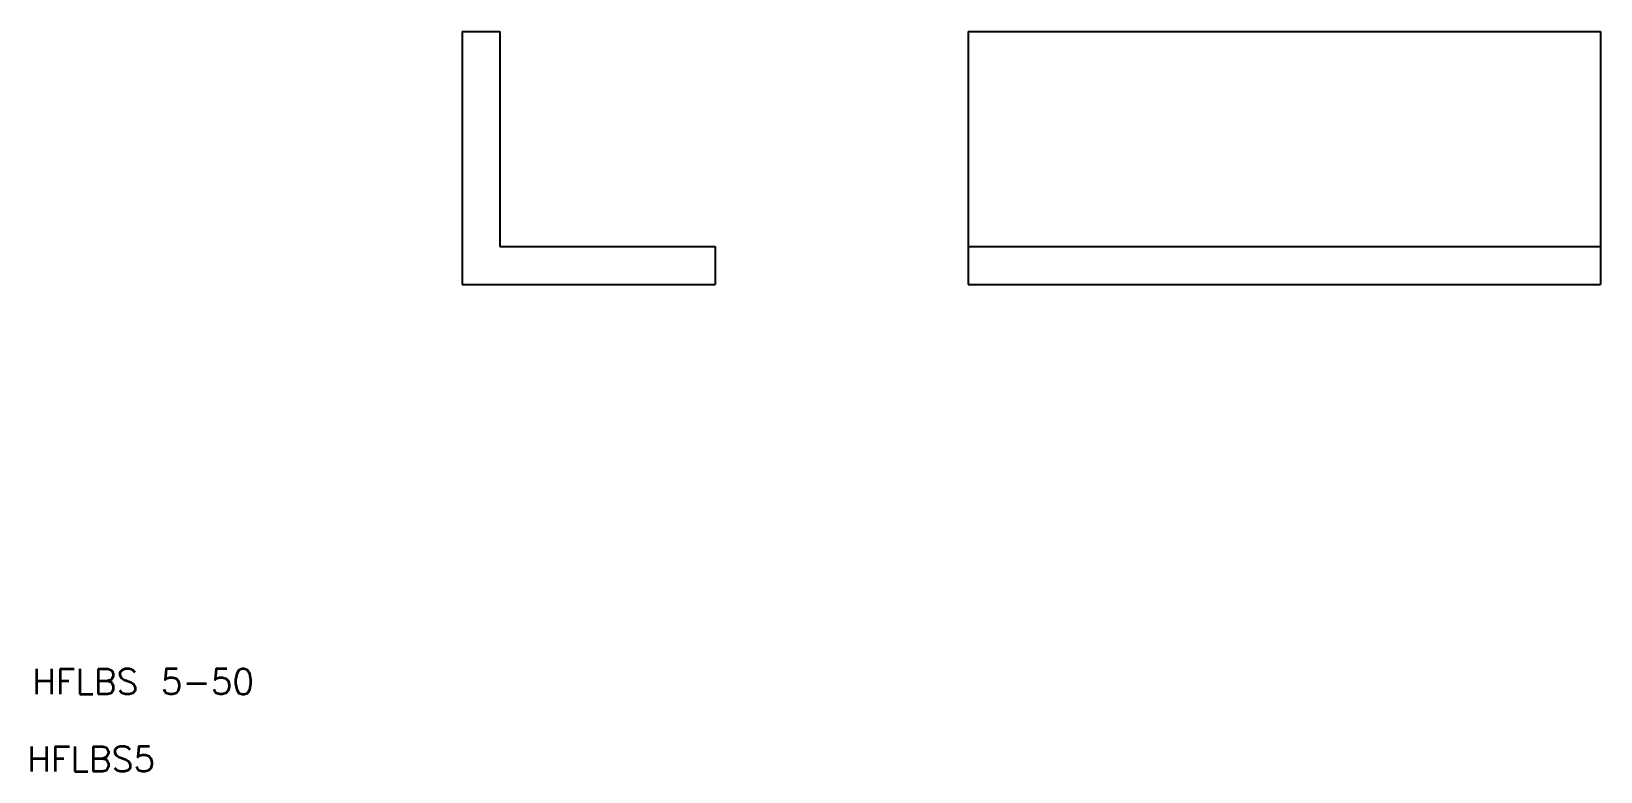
# Model space of a CAD drawing. Extents: x -37 to 87, y -41 to 17.
import ezdxf

# ---------------------------------------------------------------- set-up
doc = ezdxf.new("R2010")
doc.units = 0
doc.layers.get('0').update_dxf_attribs({"linetype": 'CONTINUOUS'})
doc.styles.get("Standard").update_dxf_attribs({"font": 'txt.shx', "bigfont": 'bigfont.shx'})

msp = doc.modelspace()

# ---------------------------------------------------------------- linework, layer by layer
at = {"color": 7, "linetype": 'CONTINUOUS'}
for p, q in [((-3, 17), (-3, -3)), ((-3, 17), (0, 17)), ((0, 17), (0, 0)), ((37, 17), (87, 17)), ((37, 17), (37, -3)), ((87, 17), (87, -3)), ((-3, 12), (-3, 12)), ((-3, 7), (-3, 7)), ((0, 0), (17, 0)), ((17, 0), (17, -3)), ((37, 0), (87, 0)), ((-3, -3), (17, -3)), ((37, -3), (87, -3))]:
    msp.add_line(p, q, dxfattribs=at)

# ---------------------------------------------------------------- texts
for s, p in [('HFLBS 5-50', (-36.99, -35.38)), ('HFLBS5', (-37.38, -41.5))]:
    msp.add_text(s, height=2, dxfattribs=at).set_placement(p)

doc.saveas('drawing.dxf')
